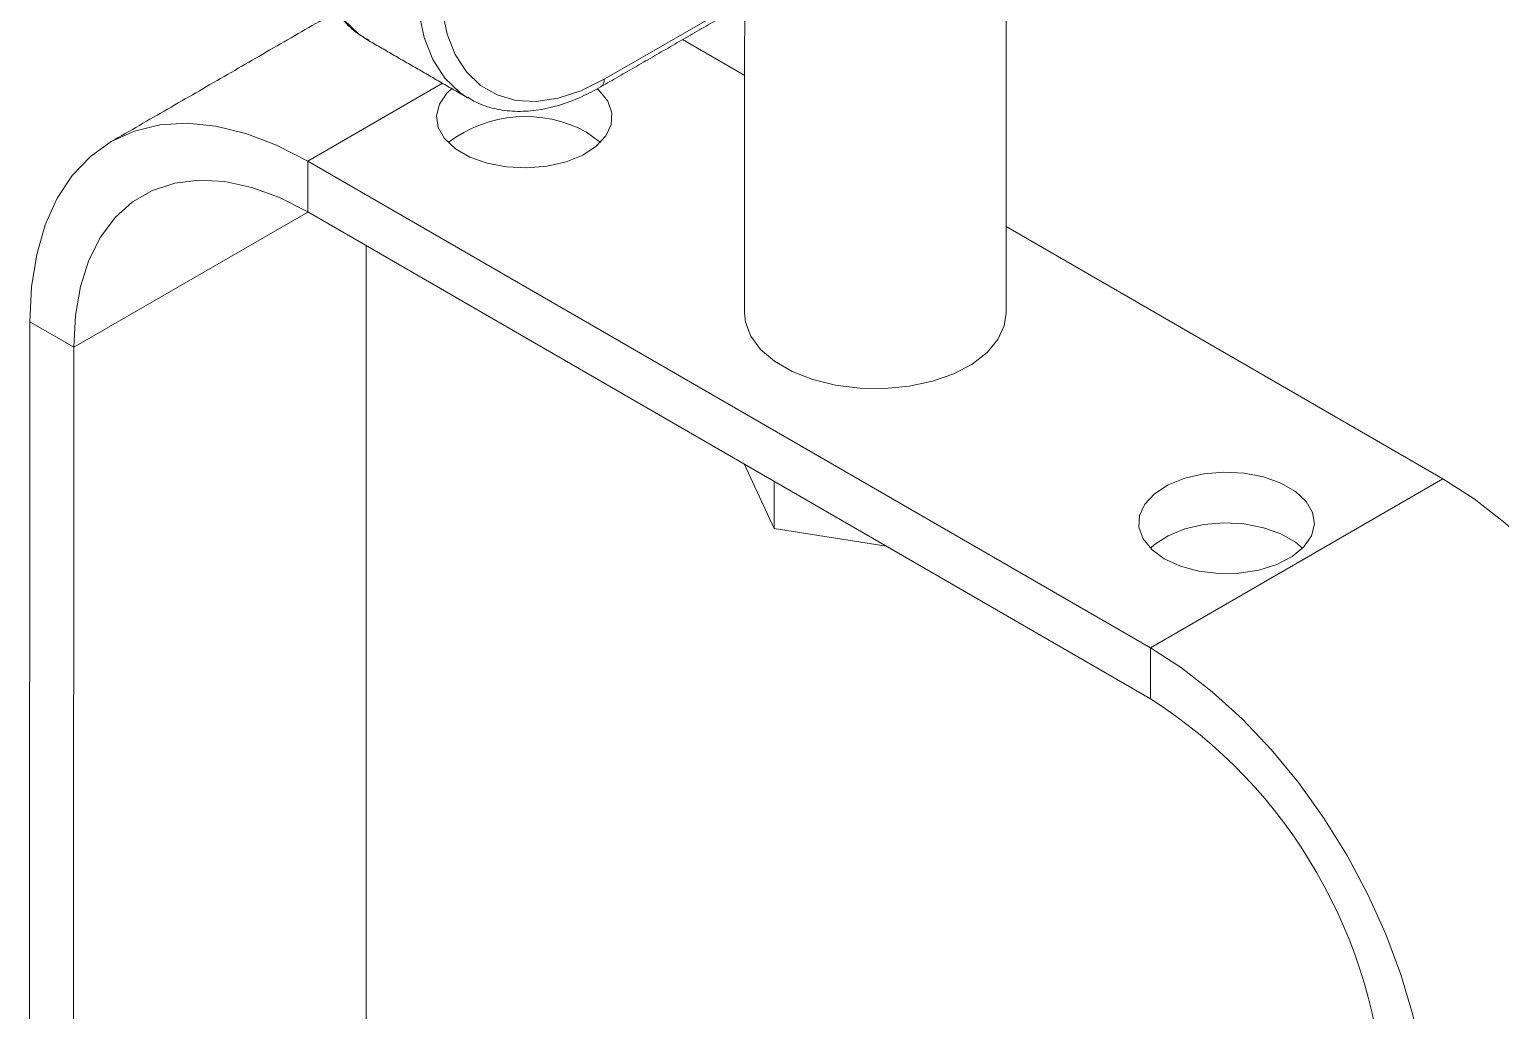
# Model space of a CAD drawing. Extents: x 12.1 to 108.7, y 1 to 80.4.
# Drawn here: x 17.758 to 22.202, y 13.821 to 16.783 of the extents above; entities that cross this region are included whole.
import ezdxf

# ---------------------------------------------------------------- set-up
doc = ezdxf.new("R2010")
doc.units = 0
doc.header["$MEASUREMENT"] = 0
doc.linetypes.add('SLD-Solid', pattern=[0])
doc.layers.get('0').update_dxf_attribs({"linetype": 'CONTINUOUS'})

msp = doc.modelspace()

# ---------------------------------------------------------------- linework, layer by layer
at = {"color": 7, "linetype": 'SLD-Solid', "lineweight": 15}
for p, q in [((19.4942, 16.6329), (19.9195, 16.8783)), ((19.7307, 16.7525), (19.9183, 16.6441)), ((19.0056, 16.6207), (18.5985, 16.3857)), ((18.5985, 16.3857), (18.5984, 16.2322)), ((18.5985, 16.3857), (21.1441, 14.9162)), ((18.5987, 16.2321), (17.8912, 15.8238)), ((18.5984, 16.2322), (21.144, 14.7627)), ((20.7082, 16.1881), (22.0279, 15.4263)), ((18.7744, 11.3141), (18.7751, 16.1302)), ((17.7575, 10.6362), (17.7583, 15.9005)), ((17.8912, 15.8238), (17.7583, 15.9005)), ((17.8905, 10.7983), (17.8912, 15.8238)), ((20.007, 15.2761), (19.9163, 15.4714)), ((22.0279, 15.4263), (21.1441, 14.9162)), ((20.007, 15.2761), (20.007, 15.4191)), ((20.3454, 15.2237), (20.007, 15.2761)), ((21.144, 14.7627), (21.1441, 14.9162))]:
    msp.add_line(p, q, dxfattribs=at)
at = {"color": 7, "linetype": 'SLD-Solid', "lineweight": 15, "flags": 128}
for points in [[(18.6232, 17.0953), (18.6285, 17.0112), (18.6446, 16.9351), (18.671, 16.8685), (18.7073, 16.8127), (18.7526, 16.7689), (18.7785, 16.7518)], [(19.0813, 16.577), (19.0581, 16.5926), (19.0128, 16.6364), (18.9765, 16.6922), (18.9501, 16.7588), (18.934, 16.8349), (18.9286, 16.9189)], [(18.9993, 16.9189), (19.0044, 16.8405), (19.0194, 16.7694), (19.044, 16.7073), (19.0779, 16.6552), (19.1202, 16.6143), (19.1701, 16.5855), (19.2266, 16.5692), (19.2886, 16.5659), (19.3548, 16.5756), (19.4238, 16.5981), (19.4942, 16.6329)], [(19.0333, 16.6047), (19.0189, 16.591), (18.9961, 16.558), (18.9872, 16.5228), (18.9925, 16.4873), (19.0119, 16.4536), (19.0443, 16.4233), (19.0879, 16.3981), (19.1403, 16.3794), (19.1989, 16.3682), (19.2603, 16.3651), (19.3213, 16.3703), (19.3786, 16.3834), (19.429, 16.4038), (19.47, 16.4304), (19.4993, 16.4617), (19.5152, 16.4961), (19.517, 16.5316), (19.5046, 16.5665), (19.4785, 16.5987), (19.4725, 16.6041)], [(17.7583, 15.9005), (17.7636, 16.0061), (17.7794, 16.1042), (17.8055, 16.1937), (17.8415, 16.2734), (17.8871, 16.3423), (17.9416, 16.3996), (18.0044, 16.4445), (18.0747, 16.4764), (18.1515, 16.495), (18.234, 16.5), (18.321, 16.4914), (18.4115, 16.4693), (18.5044, 16.4339), (18.5985, 16.3857)], [(19.4823, 16.4415), (19.4785, 16.4452), (19.4403, 16.4731)], [(17.8912, 15.8238), (17.8964, 15.9192), (17.9118, 16.0073), (17.9372, 16.0868), (17.9723, 16.1565), (18.0165, 16.2154), (18.0691, 16.2626), (18.1295, 16.2975), (18.1967, 16.3195), (18.2698, 16.3284), (18.3477, 16.3239), (18.4292, 16.3061), (18.5132, 16.2754), (18.5984, 16.2322)], [(20.7082, 15.9263), (20.7027, 15.8886), (20.6833, 15.8467), (20.6505, 15.8077), (20.6055, 15.773), (20.5499, 15.7439), (20.4858, 15.7213), (20.4154, 15.7062), (20.3414, 15.699), (20.2663, 15.7), (20.1929, 15.7092), (20.1239, 15.7263), (20.0617, 15.7506), (20.0086, 15.7813), (19.9665, 15.8172), (19.937, 15.857), (19.921, 15.8994), (19.9182, 15.9265)], [(21.1861, 15.1853), (21.2345, 15.1633), (21.2904, 15.1482), (21.3507, 15.141), (21.4123, 15.142), (21.4719, 15.1513), (21.5261, 15.1681), (21.5722, 15.1918), (21.6076, 15.2209), (21.6303, 15.254), (21.6393, 15.2892), (21.6339, 15.3246), (21.6145, 15.3584), (21.5821, 15.3887), (21.5385, 15.4139), (21.4861, 15.4326), (21.4276, 15.4438), (21.3661, 15.4469), (21.3051, 15.4417), (21.2479, 15.4286), (21.1974, 15.4082), (21.1564, 15.3816), (21.1271, 15.3503), (21.1112, 15.3159), (21.1094, 15.2803), (21.1218, 15.2455), (21.1479, 15.2133), (21.1861, 15.1853)], [(22.0279, 15.4263), (22.122, 15.3659), (22.2149, 15.294), (22.3054, 15.2116), (22.3924, 15.1198), (22.4748, 15.0196), (22.5517, 14.9122), (22.6219, 14.7992), (22.6847, 14.6818), (22.7392, 14.5617), (22.7847, 14.4401), (22.8207, 14.3188), (22.8468, 14.1992), (22.8626, 14.0828), (22.8678, 13.9712)], [(21.6036, 15.2169), (21.5821, 15.2352), (21.5385, 15.2603), (21.486, 15.279), (21.4275, 15.2902), (21.3661, 15.2933), (21.3051, 15.2882), (21.2478, 15.2751), (21.1973, 15.2547), (21.1564, 15.2281), (21.1441, 15.217)], [(21.1441, 14.9162), (21.2381, 14.8558), (21.331, 14.7839), (21.4215, 14.7016), (21.5085, 14.6097), (21.591, 14.5095), (21.6678, 14.4022), (21.738, 14.2891), (21.8008, 14.1718), (21.8553, 14.0516), (21.9008, 13.93), (21.9369, 13.8087), (21.9629, 13.6891), (21.9787, 13.5728), (21.984, 13.4611)]]:
    msp.add_lwpolyline(points, dxfattribs=at)
at = {"color": 7, "linetype": 'SLD-Solid', "lineweight": 15}
for centre, radius, start, end in [((19.4704, 16.6299), 0.024, 304.0315, 7.2467), ((19.2558, 16.1362), 0.3841, 61.2959, 127.3457), ((20.3203, 13.4707), 1.5322, 2.5101, 57.4786)]:
    msp.add_arc(centre, radius, start, end, dxfattribs=at)
for points, knots in [([(18.6085, 17.1157), (18.6088, 17.1015), (18.6095, 17.0603), (18.618, 16.996), (18.6371, 16.926), (18.6657, 16.8639), (18.7034, 16.8116), (18.7425, 16.7733), (18.7713, 16.7574), (18.7824, 16.7513)], [0, 0, 0, 0, 0.08723, 0.252412, 0.417642, 0.581759, 0.743475, 0.901878, 1, 1, 1, 1]), ([(19.0816, 16.5786), (19.0899, 16.5734), (19.1148, 16.5575), (19.1628, 16.5427), (19.2238, 16.5342), (19.2885, 16.5376), (19.356, 16.5524), (19.4216, 16.5764), (19.4643, 16.5995), (19.4839, 16.61)], [0, 0, 0, 0, 0.076131, 0.230361, 0.384877, 0.541526, 0.701102, 0.863209, 1, 1, 1, 1])]:
    msp.add_open_spline(points, degree=3, knots=knots, dxfattribs=at)
for points in [[(19.4839, 16.61), (19.9167, 16.8598)], [(19.9183, 16.8589), (19.9182, 15.9265)], [(20.7082, 15.9263), (20.7083, 16.8819)], [(18.6867, 16.8382), (18.0045, 16.4445)], [(18.7785, 16.7518), (19.084, 16.5754)]]:
    msp.add_open_spline(points, degree=1, dxfattribs=at)

doc.saveas('drawing.dxf')
